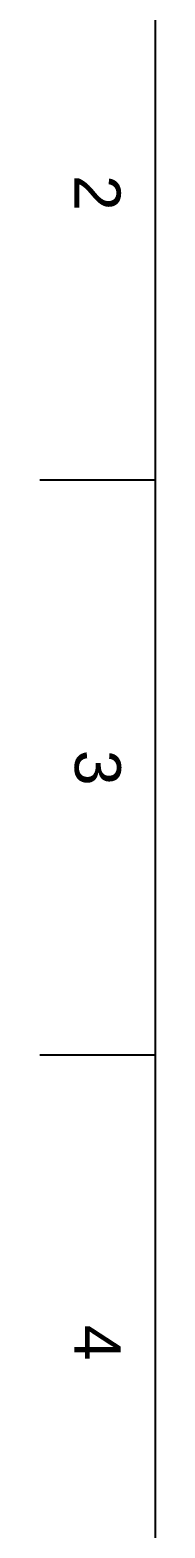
# Model space of a CAD drawing. Header units: millimetres. Extents: x 1236 to 1656, y -100 to 494.
# Drawn here: x 1235.6 to 1249.7, y 209.6 to 393.9 of the extents above; entities that cross this region are included whole.
import ezdxf

# ---------------------------------------------------------------- set-up
doc = ezdxf.new("R2010")
doc.units = ezdxf.units.MM
doc.header["$LTSCALE"] = 0.1
doc.styles.get("Standard").update_dxf_attribs({"font": 'arial.ttf'})

msp = doc.modelspace()

# ---------------------------------------------------------------- linework, layer by layer
for p, q in [((1249.7225, 479.9278), (1249.7225, -85.7288)), ((1249.7225, 338.5136), (1235.581, 338.5136)), ((1249.7225, 267.8066), (1235.581, 267.8066))]:
    msp.add_line(p, q)
for p in [(1249.7225, 338.5136), (1249.7225, 267.8066)]:
    msp.add_point(p)

# ---------------------------------------------------------------- texts
at = {"char_height": 5.6566, "attachment_point": 5, "rotation": 270}
for s, insert in [('2', (1242.6517, 373.8672)), ('3', (1242.6517, 303.1601)), ('4', (1242.6517, 232.453))]:
    msp.add_mtext_dynamic_manual_height_columns(s, width=50, gutter_width=12.5, heights=[0], dxfattribs=dict(at, insert=insert))

doc.saveas('drawing.dxf')
